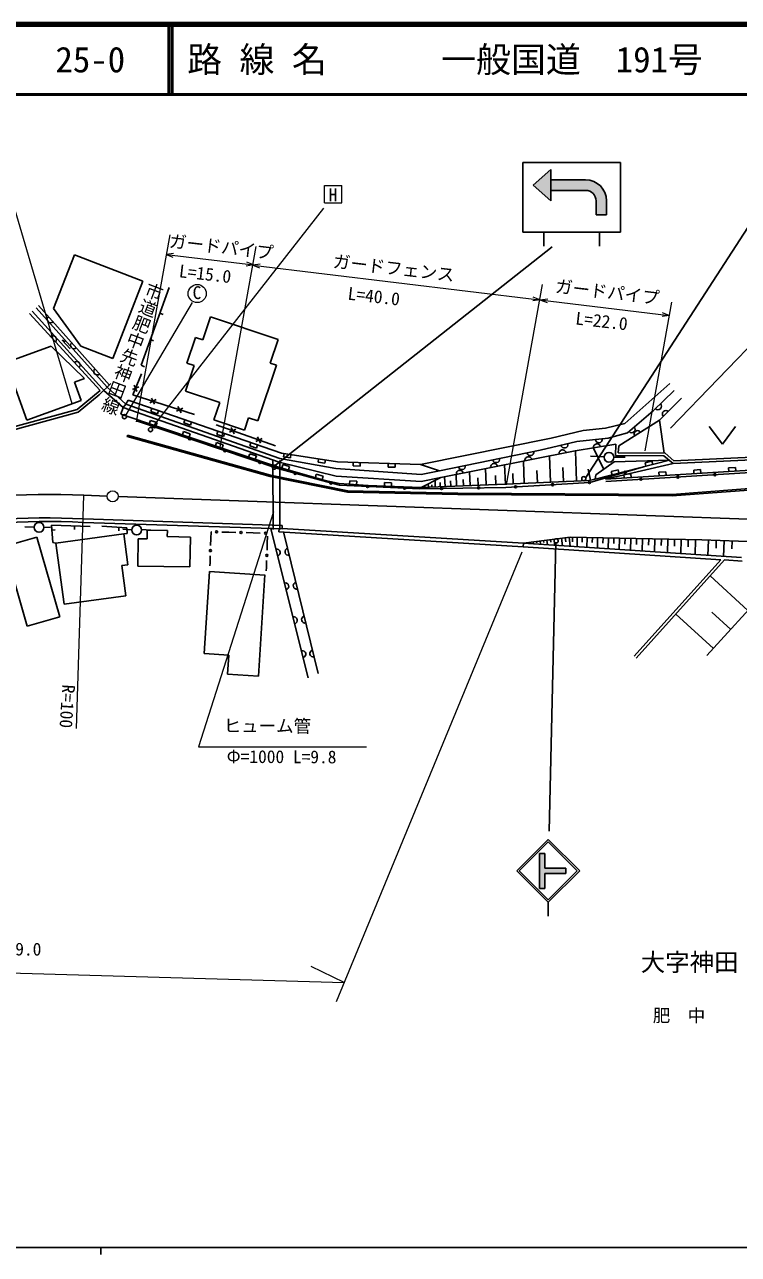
# Model space of a CAD drawing. Units: millimetres, scale not verified. Extents: x -116516170 to 680000, y -184933146 to 380000.
# Drawn here: x 157102 to 259302, y 204000 to 380000 of the extents above; entities that cross this region are included whole.
import ezdxf
from ezdxf.enums import TextEntityAlignment as Align

# ---------------------------------------------------------------- set-up
doc = ezdxf.new("R2010")
doc.units = ezdxf.units.MM
doc.header["$LTSCALE"] = 1000
for name, color, linetype, lineweight in [('M-BGD', 7, 'Continuous', 25), ('M-BGD-EXST', 7, 'Continuous', 25), ('M-BGD-HTXT', 7, 'Continuous', 13), ('M-STR-HTXT', 7, 'Continuous', 13), ('M-STR-STRC', 7, 'Continuous', 25), ('M-TTL', 2, 'Continuous', 13), ('M-TTL-BAND', 7, 'Continuous', 25), ('M-TTL-LINE', 7, 'Continuous', 50), ('M-TTL-TXT', 7, 'Continuous', 50)]:
    doc.layers.add(name, color=color, linetype=linetype, lineweight=lineweight)
doc.layers.add('M-BMK-HTXT', color=7, linetype='Continuous')
doc.styles.add('@ＭＳ ゴシック', font='')
doc.styles.add('ＭＳ ゴシック', font='')
doc.styles.get('@ＭＳ ゴシック').set_extended_font_data('@MS Gothic')
doc.styles.get('ＭＳ ゴシック').set_extended_font_data('MS Gothic')

msp = doc.modelspace()

# ---------------------------------------------------------------- hatches: boundary and pattern name
at = {"layer": 'M-STR-STRC'}
for points in [[(232425, 357781), (232425, 359281), (229925, 357031), (232425, 354781), (232425, 356281)], [(237425, 357781), (232425, 357781), (232425, 356281), (237425, 356281, -0.41421), (238925, 354781), (238925, 352781), (240425, 352781), (240425, 354781, 0.41421)], [(230827, 261388), (231577, 261388), (231577, 259263), (234577, 259263), (234577, 258513), (231577, 258513), (231577, 256388), (230827, 256388)]]:
    msp.add_hatch(color=256, dxfattribs=at).paths.add_polyline_path(points)

# ---------------------------------------------------------------- linework, layer by layer
at = {"layer": 'M-BGD'}
for p, q in [((164254, 347074), (161250, 339359)), ((174019, 343273), (164254, 347074)), ((174019, 343273), (169719, 332226)), ((173783, 331255), (177790, 342379)), ((159101, 339796), (169249, 328408)), ((167916, 327626), (157809, 338636)), ((168641, 327438), (158178, 338979)), ((168933, 328092), (158758, 339453)), ((161250, 339359), (165164, 333999)), ((176464, 338699), (176935, 338529)), ((182616, 334869), (183725, 338169)), ((183725, 338169), (193394, 334920)), ((163608, 333595), (162461, 334847)), ((162461, 334847), (162910, 334610)), ((175109, 334936), (175579, 334766)), ((180339, 331547), (181573, 335220)), ((181573, 335220), (182616, 334869)), ((192262, 331550), (193394, 334920)), ((154464, 331653), (160929, 333961)), ((160929, 333961), (165665, 329346)), ((169719, 332226), (165164, 333999)), ((157409, 323403), (154464, 331653)), ((173783, 331255), (174258, 331044)), ((180156, 327549), (181382, 331197)), ((180339, 331547), (181382, 331197)), ((190479, 323299), (193151, 331251)), ((192262, 331550), (193151, 331251)), ((164268, 328838), (165672, 329339)), ((173836, 330043), (172623, 327038)), ((165214, 326189), (164268, 328838)), ((164606, 324897), (167916, 327626)), ((167799, 327011), (169460, 328619)), ((171226, 325219), (168432, 327618)), ((171595, 325667), (168933, 328092)), ((173455, 328155), (172535, 327764)), ((172800, 328419), (173191, 327499)), ((180156, 327549), (185036, 325909)), ((243031, 322925), (249463, 328619)), ((247117, 324744), (250122, 327644)), ((157409, 323403), (165214, 326189)), ((164794, 324533), (167799, 327011)), ((171226, 325219), (171595, 325667)), ((171595, 325667), (171912, 326273)), ((193632, 317917), (171595, 325667)), ((171912, 326273), (193896, 318681)), ((172623, 327038), (181428, 324191)), ((175039, 325885), (175929, 326340)), ((175256, 326558), (175711, 325668)), ((184209, 323446), (185036, 325909)), ((251177, 326537), (248013, 323374)), ((146925, 320097), (164606, 324897)), ((147029, 319711), (164794, 324533)), ((170884, 324243), (171226, 325219)), ((193448, 316678), (170884, 324243)), ((193553, 317363), (171226, 325219)), ((175332, 325092), (175169, 324620)), ((175169, 324620), (176114, 324293)), ((176114, 324293), (176277, 324766)), ((178845, 324654), (179735, 325110)), ((179062, 325327), (179517, 324437)), ((243427, 321581), (247117, 324744)), ((193342, 316454), (173124, 323308)), ((175114, 323352), (174955, 322878)), ((176062, 323035), (175114, 323352)), ((175903, 322560), (176062, 323035)), ((180058, 323460), (179895, 322987)), ((179895, 322987), (180840, 322661)), ((180840, 322661), (181003, 323134)), ((184209, 323446), (188582, 321977)), ((184538, 322715), (193026, 319710)), ((186445, 321664), (187348, 322095)), ((186681, 322331), (187112, 321428)), ((188582, 321977), (189174, 323738)), ((189174, 323738), (190479, 323299)), ((237074, 321924), (240290, 322240)), ((240290, 322240), (243031, 322925)), ((248013, 323374), (242159, 319701)), ((248013, 323374), (248649, 318686)), ((255134, 322462), (257009, 319962)), ((257009, 319962), (258884, 322462)), ((171853, 321243), (171800, 321050)), ((192255, 315344), (171800, 321050)), ((192309, 315536), (171853, 321243)), ((179855, 321763), (179696, 321289)), ((180803, 321445), (179855, 321763)), ((180644, 320971), (180803, 321445)), ((184784, 321828), (184621, 321355)), ((184621, 321355), (185566, 321029)), ((185566, 321029), (185729, 321502)), ((190216, 320329), (191119, 320760)), ((190452, 320996), (190883, 320093)), ((213772, 317021), (232487, 320817)), ((232487, 320817), (237074, 321924)), ((236151, 320316), (240633, 320790)), ((240633, 320790), (243427, 321581)), ((184595, 320174), (184436, 319699)), ((185543, 319856), (184595, 320174)), ((185385, 319382), (185543, 319856)), ((189336, 318584), (189177, 318110)), ((190284, 318266), (189336, 318584)), ((189510, 320196), (189347, 319723)), ((189347, 319723), (190292, 319397)), ((190292, 319397), (190455, 319870)), ((193896, 318681), (201883, 317443)), ((194252, 318626), (194175, 318132)), ((216519, 316158), (230932, 319103)), ((235940, 318998), (216720, 315181)), ((230932, 319103), (236151, 320316)), ((241771, 319942), (235940, 318998)), ((236143, 314669), (235968, 318959)), ((240053, 316335), (238524, 319472)), ((241687, 318339), (241771, 319942)), ((242108, 318736), (242159, 319701)), ((248795, 318685), (242108, 318736)), ((250078, 317586), (248795, 318685)), ((190125, 317792), (190284, 318266)), ((192669, 307748), (192643, 317606)), ((201699, 315360), (193553, 317363)), ((201646, 316494), (193632, 317917)), ((193669, 307750), (193643, 317609)), ((194062, 317022), (193924, 316541)), ((195023, 316746), (194062, 317022)), ((194175, 318132), (195163, 317979)), ((195163, 317979), (195240, 318473)), ((199193, 317860), (199116, 317366)), ((199116, 317366), (200104, 317212)), ((200104, 317212), (200181, 317707)), ((201883, 317443), (213772, 317021)), ((204159, 317362), (204141, 316862)), ((204141, 316862), (205141, 316827)), ((205141, 316827), (205159, 317326)), ((209156, 317185), (209138, 316685)), ((210138, 316649), (210155, 317149)), ((213772, 317021), (216519, 316158)), ((225950, 314253), (225836, 316991)), ((228648, 314363), (228519, 317524)), ((232396, 314516), (232243, 318264)), ((240068, 318155), (238135, 318260)), ((249437, 317653), (238814, 314938)), ((238866, 315571), (241502, 317416)), ((249938, 317179), (240290, 314965)), ((271553, 316915), (240290, 314965)), ((241464, 318102), (243091, 318102)), ((241502, 317416), (249437, 317653)), ((248646, 318286), (241687, 318339)), ((246908, 317523), (245939, 317276)), ((245939, 317276), (246063, 316791)), ((247032, 317039), (246908, 317523)), ((249938, 317179), (248646, 318286)), ((270815, 318128), (249938, 317179)), ((270797, 318528), (250078, 317586)), ((203326, 313077), (192255, 315344)), ((203366, 313273), (192295, 315540)), ((200354, 314556), (193342, 316454)), ((200143, 314754), (193448, 316678)), ((194885, 316265), (195023, 316746)), ((198868, 315641), (198730, 315160)), ((199829, 315364), (198868, 315641)), ((199691, 314884), (199829, 315364)), ((213903, 315624), (201646, 316494)), ((213903, 314622), (201699, 315360)), ((209138, 316685), (210138, 316649)), ((213903, 315624), (216519, 316158)), ((213903, 313752), (216720, 315181)), ((213903, 314622), (216720, 315181)), ((217299, 313893), (217241, 315285)), ((218947, 313962), (218879, 315610)), ((220899, 314043), (220818, 315995)), ((222055, 314091), (222011, 315157)), ((223211, 314139), (223115, 316451)), ((224581, 314196), (224528, 315459)), ((227068, 314299), (227008, 315756)), ((230522, 314440), (230451, 316167)), ((234269, 314593), (234187, 316613)), ((238141, 314794), (237805, 316363)), ((245720, 316691), (238023, 314477)), ((238814, 314938), (238866, 315571)), ((271553, 316533), (240343, 314635)), ((242064, 316285), (241095, 316037)), ((241095, 316037), (241219, 315553)), ((242188, 315801), (242064, 316285)), ((243914, 315692), (242916, 315630)), ((242916, 315630), (242947, 315130)), ((243945, 315193), (243914, 315692)), ((248904, 316003), (247906, 315941)), ((247906, 315941), (247937, 315442)), ((248935, 315504), (248904, 316003)), ((280019, 315069), (249810, 312749)), ((253894, 316315), (252896, 316252)), ((252896, 316252), (252927, 315753)), ((253925, 315815), (253894, 316315)), ((258884, 316626), (257886, 316564)), ((257886, 316564), (257918, 316065)), ((258916, 316127), (258884, 316626)), ((202147, 314306), (200143, 314754)), ((202173, 314082), (200354, 314556)), ((206312, 314042), (202147, 314306)), ((213692, 313554), (202173, 314082)), ((203651, 314711), (203620, 314212)), ((204649, 314648), (203651, 314711)), ((204618, 314149), (204649, 314648)), ((213903, 313752), (206312, 314042)), ((208632, 314454), (208613, 313954)), ((209631, 314416), (208632, 314454)), ((209612, 313916), (209631, 314416)), ((226003, 313765), (213692, 313554)), ((225950, 314253), (213903, 313752)), ((213909, 313752), (213909, 313755)), ((214409, 313773), (214404, 313889)), ((214909, 313794), (214889, 314253)), ((215408, 313815), (215394, 314158)), ((215908, 313835), (215870, 314750)), ((216603, 313864), (216578, 314480)), ((218123, 313928), (218092, 314687)), ((219923, 314002), (219886, 314902)), ((237891, 314741), (225950, 314253)), ((238023, 314477), (226003, 313765)), ((238814, 314938), (237891, 314741)), ((280034, 314869), (249826, 312549)), ((219142, 312760), (203326, 313077)), ((219146, 312960), (203330, 313277)), ((249826, 312549), (219142, 312760)), ((249827, 312749), (219144, 312960)), ((153361, 308126), (157481, 293889)), ((158481, 308084), (157156, 308137)), ((159878, 308089), (160794, 308032)), ((161150, 305858), (160939, 308354)), ((160939, 308354), (166492, 308178)), ((164244, 308249), (164229, 307749)), ((165526, 308764), (193973, 307815)), ((165547, 309263), (193990, 308314)), ((168144, 308213), (171729, 308002)), ((170607, 308068), (170577, 307569)), ((171729, 308002), (171800, 307159)), ((193990, 308314), (193973, 307815)), ((158861, 306660), (154178, 305305)), ((158861, 306660), (162165, 295245)), ((160998, 307663), (161496, 307705)), ((171307, 307100), (161583, 305791)), ((172452, 307713), (171180, 307768)), ((171800, 307159), (171307, 307100)), ((171307, 307100), (171901, 302690)), ((173361, 306421), (173292, 302518)), ((173361, 306421), (174630, 306399)), ((173849, 307719), (175187, 307663)), ((174630, 306399), (174652, 307657)), ((174652, 307657), (177555, 307606)), ((177555, 307606), (177539, 306720)), ((177539, 306720), (180833, 306662)), ((180833, 306662), (180758, 302387)), ((183731, 305472), (183763, 306472)), ((183763, 306472), (183793, 307422)), ((183793, 307422), (183842, 307421)), ((185342, 307382), (186341, 307356)), ((186341, 307356), (187341, 307330)), ((188841, 307291), (189840, 307265)), ((189840, 307265), (190840, 307239)), ((191896, 306785), (191856, 305785)), ((197718, 286525), (192341, 307824)), ((193510, 307403), (193530, 307830)), ((193512, 307414), (228490, 305285)), ((193975, 307887), (228522, 305784)), ((194186, 307403), (199142, 287158)), ((232391, 306294), (232442, 305908)), ((232887, 306359), (233002, 305489)), ((233431, 306431), (233495, 305941)), ((233974, 306503), (234118, 305415)), ((234518, 306574), (234597, 305976)), ((235062, 306646), (235234, 305342)), ((235546, 306657), (235531, 305990)), ((236228, 306642), (236197, 305278)), ((236940, 306626), (236925, 305929)), ((237653, 306610), (237621, 305184)), ((238398, 306593), (238382, 305864)), ((239143, 306576), (239110, 305086)), ((239922, 306559), (239905, 305797)), ((240701, 306542), (240666, 304984)), ((241480, 306524), (241462, 305728)), ((242259, 306507), (242222, 304881)), ((243072, 306489), (243053, 305658)), ((243884, 306471), (243846, 304774)), ((244733, 306452), (244713, 305585)), ((245581, 306433), (245541, 304663)), ((246466, 306413), (246445, 305509)), ((247351, 306393), (247309, 304546)), ((248274, 306372), (248253, 305429)), ((249198, 306352), (249154, 304425)), ((250161, 306330), (250139, 305346)), ((251125, 306309), (251080, 304298)), ((252130, 306286), (252107, 305259)), ((253136, 306264), (253089, 304165)), ((161583, 305791), (161150, 305858)), ((161583, 305791), (162757, 297072)), ((191856, 305785), (191817, 304786)), ((228490, 305285), (228522, 305784)), ((228490, 305285), (256790, 303420)), ((228522, 305784), (259732, 303728)), ((228921, 305837), (228932, 305757)), ((229417, 305902), (229429, 305813)), ((229913, 305967), (229949, 305690)), ((230408, 306033), (230433, 305844)), ((230904, 306098), (230967, 305623)), ((231400, 306163), (231438, 305876)), ((231895, 306229), (231984, 305556)), ((255019, 306211), (254946, 304043)), ((256139, 306173), (256102, 305071)), ((257259, 306136), (257183, 303896)), ((258416, 306097), (258378, 304958)), ((183635, 302519), (183650, 302974)), ((183650, 302974), (183682, 303973)), ((191758, 303287), (191719, 302288)), ((256790, 303420), (244362, 289594)), ((257298, 303387), (244659, 289326)), ((267856, 304035), (254781, 289695)), ((257298, 303387), (259823, 303221)), ((171901, 302690), (171029, 302572)), ((171029, 302572), (171609, 298264)), ((173292, 302518), (180758, 302387)), ((183586, 301729), (182832, 289976)), ((191502, 301221), (183586, 301729)), ((191503, 301240), (190575, 286775)), ((191719, 302288), (191701, 301834)), ((260672, 296156), (255245, 301104)), ((171609, 298264), (162757, 297072)), ((258198, 293443), (255494, 295908)), ((162165, 295245), (157481, 293889)), ((255724, 290729), (250336, 295642)), ((186331, 289752), (182832, 289976)), ((186331, 289752), (186158, 287059)), ((190575, 286775), (186158, 287059))]:
    msp.add_line(p, q, dxfattribs=at)
msp.add_lwpolyline([(228522, 305784), (235202, 306665), (254076, 306243), (264582, 305889)], dxfattribs=at)
for centre, radius in [((171398, 323894), 300), ((175128, 322042), 300), ((240764, 318082), 700), ((192855, 316672), 300), ((237166, 315011), 300), ((159180, 308039), 700), ((173151, 307670), 700), ((233212, 306114), 300)]:
    msp.add_circle(centre, radius, dxfattribs=at)
for centre, radius, start, end in [((160848, 337835), 500, 131.70754, 311.70754), ((161172, 334973), 500, 312.55295, 132.55295), ((164175, 334102), 500, 131.70754, 311.70754), ((164553, 331290), 500, 312.55295, 132.55295), ((167502, 330369), 500, 131.70754, 311.70754), ((247778, 325382), 500, 223.97697, 43.97697), ((248919, 324280), 500, 45, 225), ((175722, 322427), 150, 0, 180), ((175722, 322427), 150, 180, 0), ((244018, 322088), 500, 220.60129, 40.60129), ((180742, 320726), 150, 0, 180), ((180742, 320726), 150, 180, 0), ((239323, 320652), 500, 186.04409, 6.04409), ((244863, 321398), 500, 32.09893, 212.09893), ((185761, 319024), 150, 0, 180), ((185761, 319024), 150, 180, 0), ((229509, 318812), 500, 191.54852, 11.54852), ((234131, 318639), 500, 11.23083, 191.23083), ((234387, 319906), 500, 193.07912, 13.07912), ((239055, 319502), 500, 9.19666, 189.19666), ((190780, 317323), 150, 0, 180), ((190780, 317323), 150, 180, 0), ((219711, 316810), 500, 191.54852, 11.54852), ((224323, 316691), 500, 11.23083, 191.23083), ((224610, 317811), 500, 191.54852, 11.54852), ((229227, 317665), 500, 11.23083, 191.23083), ((195847, 315776), 150, 0, 180), ((195847, 315776), 150, 180, 0), ((219418, 315717), 500, 11.23083, 191.23083), ((243084, 315933), 150, 0, 180), ((243084, 315933), 150, 180, 0), ((245341, 314939), 150, 0, 180), ((250631, 315261), 150, 0, 180), ((250631, 315261), 150, 180, 0), ((255921, 315583), 150, 0, 180), ((255921, 315583), 150, 180, 0), ((200964, 314397), 150, 0, 180), ((200964, 314397), 150, 180, 0), ((206220, 313896), 150, 0, 180), ((206220, 313896), 150, 180, 0), ((211514, 313654), 150, 0, 180), ((211514, 313654), 150, 180, 0), ((216811, 313608), 150, 0, 180), ((216811, 313608), 150, 180, 0), ((222111, 313699), 150, 0, 180), ((222111, 313699), 150, 180, 0), ((227408, 313849), 150, 0, 180), ((227408, 313849), 150, 180, 0), ((232698, 314162), 150, 0, 180), ((232698, 314162), 150, 180, 0), ((237989, 314475), 150, 0, 180), ((237989, 314475), 150, 180, 0), ((245341, 314939), 150, 180, 0), ((160437, 211015), 98381, 87.02237, 116.53142), ((160437, 211015), 97881, 87.01964, 116.56528), ((184592, 307402), 150, 0, 180), ((184592, 307402), 150, 180, 0), ((188091, 307311), 150, 0, 180), ((188091, 307311), 150, 180, 0), ((191590, 307220), 150, 0, 180), ((191590, 307220), 150, 180, 0), ((183706, 304723), 150, 0, 180), ((183706, 304723), 150, 180, 0), ((193193, 304447), 500, 284.16964, 104.16964), ((194880, 304565), 500, 103.75504, 283.75504), ((191788, 304037), 150, 0, 180), ((191788, 304037), 150, 180, 0), ((194417, 299599), 500, 284.16964, 104.16964), ((196069, 299709), 500, 103.75504, 283.75504), ((195641, 294751), 500, 284.16964, 104.16964), ((197258, 294852), 500, 103.75504, 283.75504), ((196865, 289903), 500, 284.16964, 104.16964), ((198447, 289995), 500, 103.75504, 283.75504)]:
    msp.add_arc(centre, radius, start, end, dxfattribs=at)
at = {"layer": 'M-BGD-EXST'}
for p, q in [((165579, 312643), (168909, 312523)), ((170508, 312465), (269033, 308919))]:
    msp.add_line(p, q, dxfattribs=at)
msp.add_arc((160562, 213402), 99367, 87.10604, 117.24622, dxfattribs=at)
at = {"layer": 'M-BGD-HTXT'}
msp.add_circle((169709, 312494), 800, dxfattribs=at)
at = {"layer": 'M-STR-HTXT'}
for p, q in [((163902, 325749), (151906, 366420)), ((200021, 356994), (202521, 356994)), ((200021, 354494), (200021, 356994)), ((202521, 354494), (202521, 356994)), ((200021, 354494), (202521, 354494)), ((199880, 353721), (175325, 322313)), ((173119, 323139), (177929, 349911)), ((177364, 347114), (178325, 346728)), ((177406, 347156), (178431, 347303)), ((177423, 347094), (189862, 345597)), ((185113, 319507), (190279, 348257)), ((189862, 345597), (188837, 345451)), ((189862, 345597), (188901, 345983)), ((189761, 345577), (190721, 345191)), ((189793, 345552), (230828, 340614)), ((189803, 345619), (190828, 345766)), ((226098, 314119), (231251, 342795)), ((249595, 322247), (268574, 341964)), ((181111, 340224), (171582, 324158)), ((230870, 340593), (229845, 340446)), ((230870, 340593), (229909, 340978)), ((230854, 340604), (232005, 340740)), ((230858, 340608), (249411, 338375)), ((230864, 340593), (231941, 340208)), ((245929, 319000), (249749, 340261)), ((249411, 338375), (248386, 338229)), ((249411, 338375), (248450, 338761)), ((165559, 312599), (164504, 279280)), ((192762, 310279), (182008, 276644)), ((228296, 304480), (201725, 240161)), ((182008, 276644), (206048, 276644)), ((137406, 244801), (202862, 242912)), ((202862, 242912), (198140, 245222))]:
    msp.add_line(p, q, dxfattribs=at)
msp.add_circle((181816, 341511), 1300, dxfattribs=at)
at = {"layer": 'M-STR-STRC'}
for p, q in [((228425, 360281), (242425, 360281)), ((228425, 350281), (228425, 360281)), ((232425, 359281), (229925, 357031)), ((232425, 359281), (232425, 354781)), ((242425, 360281), (242425, 351671)), ((237425, 357781), (232425, 357781)), ((229925, 357031), (232425, 354781)), ((237425, 356281), (232425, 356281)), ((238925, 354781), (238925, 352781)), ((240425, 354781), (240425, 352781)), ((240425, 352781), (238925, 352781)), ((242425, 350281), (228425, 350281)), ((231425, 350281), (231425, 348281)), ((237436, 315189), (261161, 351777)), ((239425, 350281), (239425, 348281)), ((242425, 351664), (242425, 350281)), ((232639, 348218), (193019, 316929)), ((233159, 305864), (232210, 264584)), ((227578, 258889), (232078, 263389)), ((227931, 258889), (232078, 263035)), ((236578, 258889), (232078, 263389)), ((236225, 258889), (232078, 263035)), ((230827, 261388), (230827, 256388)), ((230827, 261388), (231577, 261388)), ((231577, 261388), (231577, 259263)), ((227578, 258889), (232078, 254388)), ((227931, 258889), (232078, 254742)), ((231577, 259263), (234577, 259263)), ((232078, 254389), (236578, 258889)), ((232078, 254742), (236225, 258889)), ((234577, 259263), (234577, 258513)), ((231577, 258513), (234577, 258513)), ((231577, 258513), (231577, 256388)), ((230827, 256388), (231577, 256388)), ((232078, 254388), (232078, 252388))]:
    msp.add_line(p, q, dxfattribs=at)
for radius in [3000, 1500]:
    msp.add_arc((237425, 354781), radius, 0, 90, dxfattribs=at)
at = {"layer": 'M-TTL', "lineweight": 140}
msp.add_line((680000, 380000), (40000, 380000), dxfattribs=at)
at = {"layer": 'M-TTL-BAND'}
for p, q in [((40000, 205000), (579000, 205000)), ((168000, 205000), (168000, 204000))]:
    msp.add_line(p, q, dxfattribs=at)
at = {"layer": 'M-TTL-LINE'}
for p, q in [((177750, 380000), (177750, 370000)), ((178250, 380000), (178250, 370000)), ((40000, 370000), (680000, 370000))]:
    msp.add_line(p, q, dxfattribs=at)

# ---------------------------------------------------------------- texts
at = {"layer": 'M-BGD', "style": '@ＭＳ ゴシック'}
msp.add_text('市道肥中先神田線', height=1833, rotation=249.315, dxfattribs=at).set_placement((174695, 343472), align=Align.BOTTOM_LEFT)
at = {"layer": 'M-BMK-HTXT', "style": 'ＭＳ ゴシック'}
for s, height, p in [('大字神田', 2566, (245321, 243774)), ('肥\u3000中', 1833, (247048, 236728))]:
    msp.add_text(s, height=height, dxfattribs=at).set_placement(p, align=Align.BOTTOM_LEFT)
at = {"layer": 'M-STR-HTXT', "style": 'ＭＳ ゴシック'}
msp.add_text('H', height=1833, dxfattribs=at).set_placement((201260, 355641), align=Align.MIDDLE_CENTER)
for s, rotation, p in [('ガードパイプ', 353.339, (185099, 346740)), ('ガードフェンス', 353.339, (209789, 343698)), ('L=15.0', 353.41, (182790, 342878)), ('ガードパイプ', 353.339, (240366, 340277)), ('L=40.0', 353.41, (206947, 339669)), ('L=22.0', 353.41, (239552, 336121))]:
    msp.add_text(s, height=1833, rotation=rotation, dxfattribs=at).set_placement(p, align=Align.BOTTOM_CENTER)
msp.add_text('C', height=1833, dxfattribs=at).set_placement((181157, 340173), align=Align.BOTTOM_LEFT)
for s, rotation, p in [('R=100', 266.216, (161961, 285638)), ('ヒューム管', 359.737, (185606, 278200)), ('Φ=1000 L=9.8', 359.737, (186026, 273796)), ('側\u3000溝 L=159.0', 359.737, (142024, 246295))]:
    msp.add_text(s, height=1833, rotation=rotation, dxfattribs=at).set_placement(p, align=Align.BOTTOM_LEFT)
at = {"layer": 'M-TTL-TXT', "style": 'ＭＳ ゴシック'}
for s, p in [('25-0', (161521, 375000)), ('路 線 名', (180380, 375000)), ('一般国道\u3000191号', (216734, 375000))]:
    msp.add_text(s, height=3666, dxfattribs=at).set_placement(p, align=Align.MIDDLE_LEFT)

doc.saveas('drawing.dxf')
